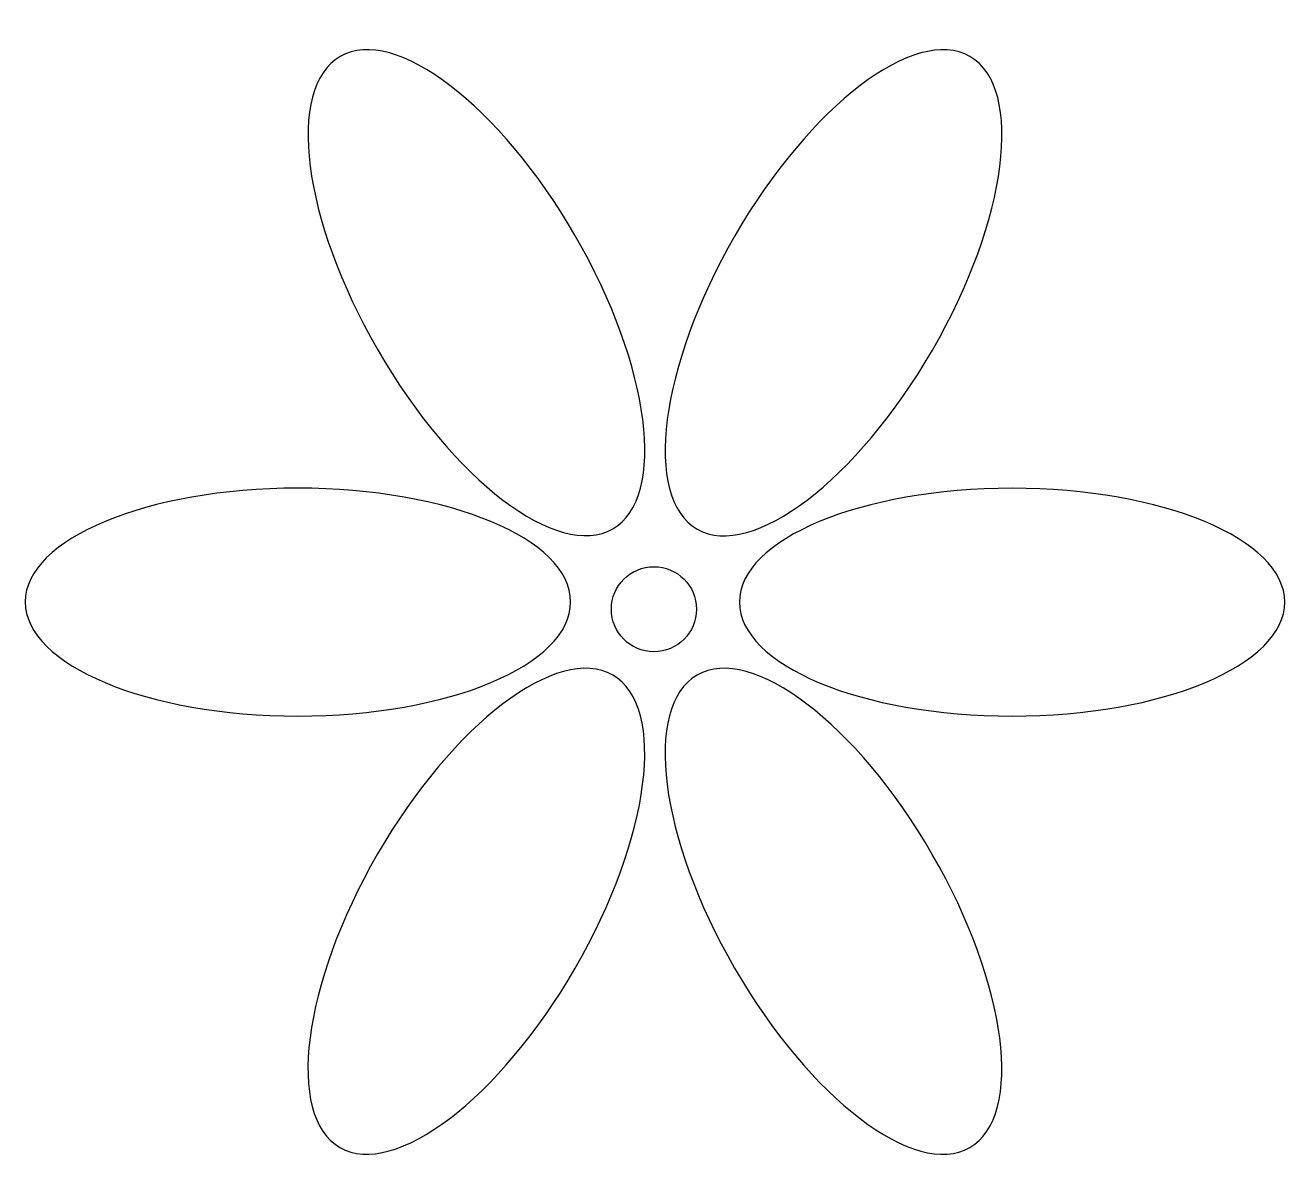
# Model space of a CAD drawing. Header units: centimetres. Extents: x -10.6 to 10.6, y -9.7 to 9.7.
import ezdxf

# ---------------------------------------------------------------- set-up
doc = ezdxf.new("R2010")
doc.units = ezdxf.units.CM
doc.header["$MEASUREMENT"] = 0
doc.layers.add('Camada 1', color=7, linetype='Continuous')

msp = doc.modelspace()

# ---------------------------------------------------------------- linework, layer by layer
at = {"layer": 'Camada 1'}
msp.add_ellipse((-0.01803, -0.12197), major_axis=(0, 0.71813), ratio=1, dxfattribs=at)
for points in [[(-0.71193, 1.23566), (-1.63361, 0.70416), (-3.41306, 2.05515), (-4.68049, 4.25937), (-4.68049, 4.25937), (-5.95324, 6.45917), (-6.23857, 8.67497), (-5.31332, 9.21181), (-5.31332, 9.21181), (-4.39429, 9.73886), (-2.61756, 8.38523), (-1.34565, 6.18275), (-1.34565, 6.18275), (-0.07378, 3.98563), (0.20792, 1.76538), (-0.71193, 1.23566)], [(0.71277, 1.23034), (-0.20801, 1.76184), (0.07637, 3.97854), (1.34737, 6.18276), (1.34737, 6.18276), (2.62016, 8.38523), (4.39607, 9.73889), (5.31689, 9.20914), (5.31689, 9.20914), (6.23769, 8.67497), (5.95327, 6.45205), (4.68406, 4.25405), (4.68406, 4.25405), (3.41129, 2.05515), (1.63358, 0.70416), (0.71277, 1.23034)], [(-1.42387, 0.00196), (-1.42387, -1.06283), (-3.48595, -1.92675), (-6.02971, -1.92675), (-6.02971, -1.92675), (-8.57082, -1.92675), (-10.63195, -1.06283), (-10.63195, 0.00196), (-10.63195, 0.00196), (-10.63195, 1.06323), (-8.57082, 1.92183), (-6.02971, 1.92183), (-6.02971, 1.92183), (-3.48595, 1.92183), (-1.42387, 1.06323), (-1.42387, 0.00196)], [(6.02794, -1.92675), (3.48596, -1.92675), (1.42562, -1.06461), (1.42562, -0.00159), (1.42562, -0.00159), (1.42562, 1.05968), (3.48596, 1.92005), (6.02794, 1.92005), (6.02794, 1.92005), (8.56815, 1.92005), (10.63195, 1.05968), (10.63195, -0.00159), (10.63195, -0.00159), (10.63195, -1.0646), (8.56815, -1.92675), (6.02794, -1.92675)], [(-0.71373, -1.23349), (0.20615, -1.76676), (-0.07555, -3.98166), (-1.34743, -6.18236), (-1.34743, -6.18236), (-2.61936, -8.3866), (-4.39609, -9.73582), (-5.31779, -9.21142), (-5.31779, -9.21142), (-6.23859, -8.67458), (-5.95507, -6.4579), (-4.68406, -4.25363), (-4.68406, -4.25363), (-3.41306, -2.0565), (-1.6372, -0.70377), (-0.71373, -1.23349)], [(0.711, -1.23349), (1.6318, -0.70377), (3.40949, -2.0583), (4.68049, -4.26077), (4.68049, -4.26077), (5.94972, -6.4579), (6.23767, -8.67458), (5.31332, -9.21142), (5.31332, -9.21142), (4.39606, -9.73937), (2.61481, -8.38658), (1.34383, -6.18236), (1.34383, -6.18236), (0.07283, -3.98523), (-0.21065, -1.76676), (0.711, -1.23349)]]:
    msp.add_open_spline(points, degree=3, knots=[0, 0, 0, 0, 0.2, 0.2, 0.2, 0.2, 0.4, 0.4, 0.4, 0.4, 0.6, 0.6, 0.6, 0.6, 1, 1, 1, 1], dxfattribs=at)

doc.saveas('drawing.dxf')
